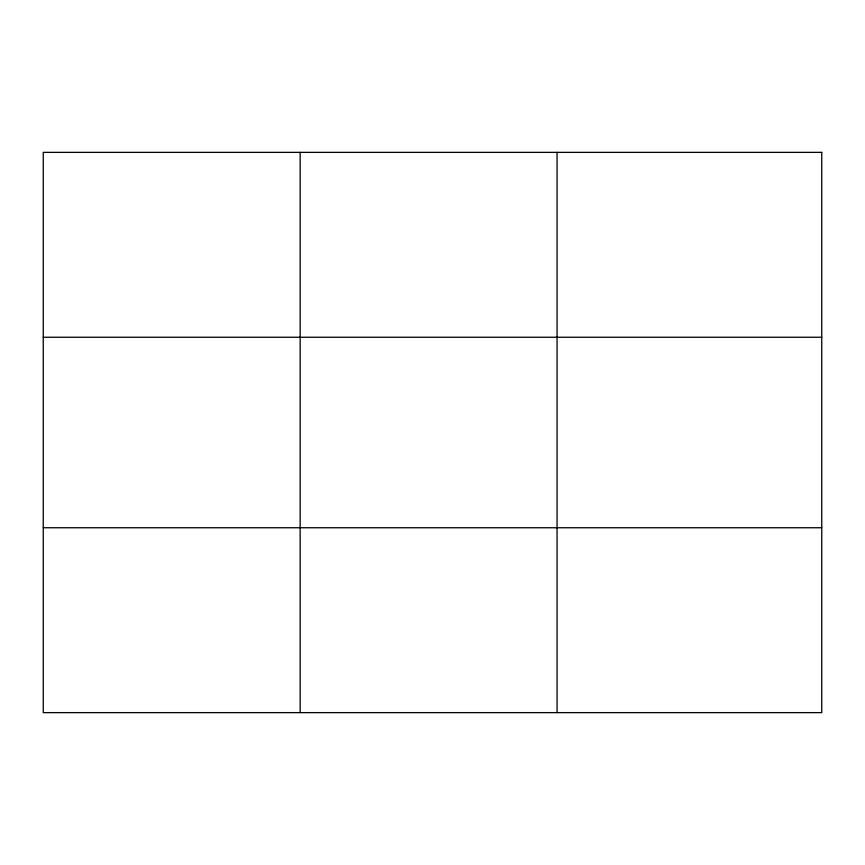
<?xml version="1.0" encoding="UTF-8"?>
<svg xmlns="http://www.w3.org/2000/svg" width="865" height="865" viewBox="0 0 865 865"><rect width="100%" height="100%" fill="white"/><g stroke="black" fill="none" stroke-linecap="round" stroke-linejoin="round"><path stroke-width="1.3" d="M300.155 152.37L300.155 712.63M557.06 152.37L557.06 712.63M43.25 337.253L821.75 337.253M43.25 527.747L821.75 527.747M821.75 152.37L821.75 712.63L43.25 712.63L43.25 152.37L821.75 152.37"/></g></svg>
